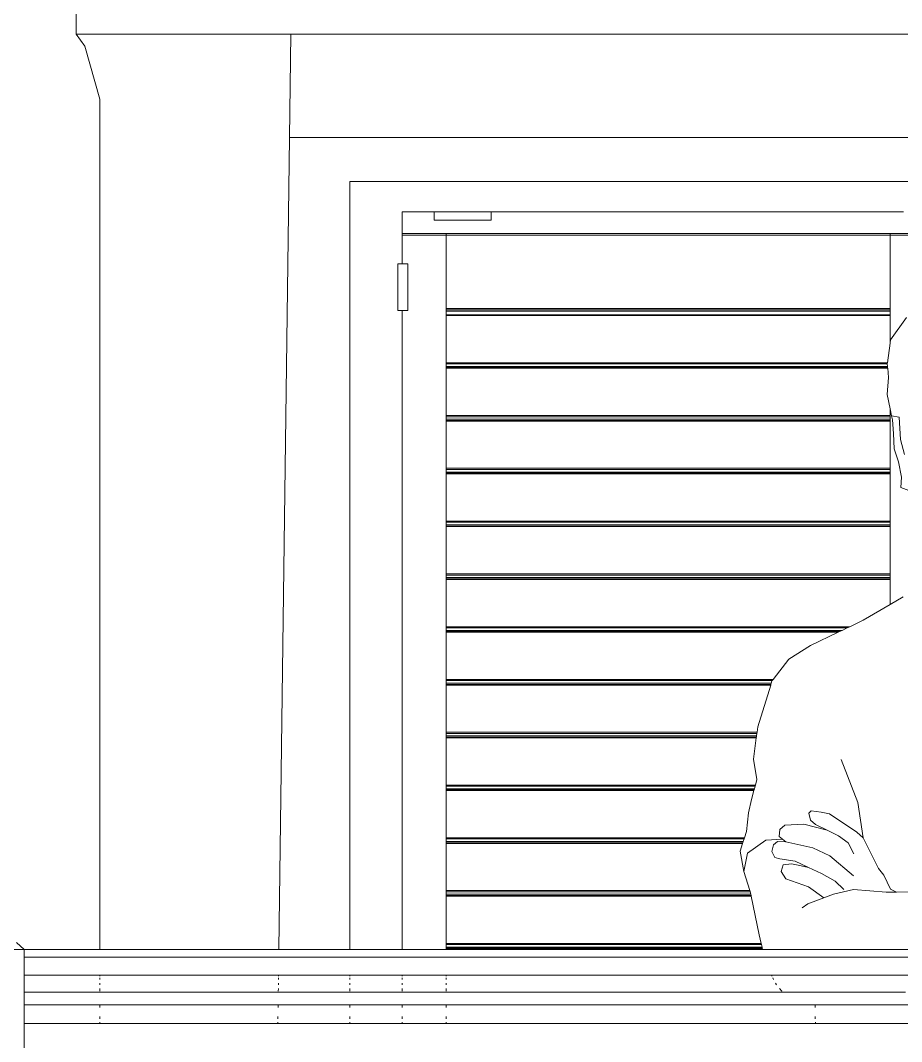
# Model space of a CAD drawing. Header units: inches. Extents: x 16.2 to 49.2, y 7.1 to 20.7.
# Drawn here: x 28.134 to 28.957, y 16.577 to 17.531 of the extents above; entities that cross this region are included whole.
import ezdxf

# ---------------------------------------------------------------- set-up
doc = ezdxf.new("R2010")
doc.units = ezdxf.units.IN
doc.header["$MEASUREMENT"] = 0
doc.layers.add('0inne_gulv', color=252, linetype='Continuous', lineweight=13)

# ---------------------------------------------------------------- blocks, each defined once
blk = doc.blocks.new('DEREK SMALL HOUSE fr')
for p, q in [((-5.53039, -0.65589), (-5.53039, -0.68171)), ((-5.53039, -0.68171), (-5.52236, -0.69268)), ((-5.53039, -0.68171), (-5.33005, -0.68171)), ((-5.33005, -0.68171), (-5.33131, -0.77817)), ((-5.33005, -0.68171), (-4.14033, -0.68171)), ((-5.52236, -0.69268), (-5.50836, -0.74236)), ((-5.50836, -0.74236), (-5.50836, -0.84878)), ((-5.33131, -0.77817), (-5.3412, -1.53596)), ((-5.33131, -0.77817), (-4.14033, -0.77817)), ((-5.27495, -0.81919), (-5.27495, -1.53596)), ((-4.18104, -0.81919), (-5.27495, -0.81919)), ((-5.22604, -0.84754), (-5.22604, -0.89612)), ((-5.1961, -0.84754), (-5.22604, -0.84754)), ((-5.14298, -0.84754), (-5.1961, -0.84754)), ((-5.1961, -0.85524), (-5.1961, -0.84754)), ((-4.75769, -0.84754), (-5.14298, -0.84754)), ((-5.14298, -0.84754), (-5.14298, -0.85524)), ((-5.50836, -1.53596), (-5.50836, -0.84878)), ((-5.14298, -0.85524), (-5.1961, -0.85524)), ((-5.18508, -0.86783), (-5.22592, -0.86783)), ((-5.22592, -0.86783), (-5.22592, -0.86924)), ((-5.18508, -0.86924), (-5.22592, -0.86924)), ((-5.22592, -0.86924), (-5.22592, -0.89612)), ((-5.18508, -0.86783), (-4.77029, -0.86783)), ((-5.18508, -0.86783), (-5.18508, -0.86924)), ((-4.77029, -0.86924), (-5.18508, -0.86924)), ((-5.18508, -0.86924), (-5.18508, -0.93757)), ((-4.72945, -0.86783), (-4.77029, -0.86783)), ((-4.77029, -0.86783), (-4.77029, -0.86924)), ((-4.77029, -0.86924), (-4.77029, -0.93757)), ((-4.74199, -0.86924), (-4.77029, -0.86924)), ((-5.23022, -0.89612), (-5.23022, -0.93954)), ((-5.23022, -0.89612), (-5.22604, -0.89612)), ((-5.22592, -0.89612), (-5.22604, -0.89612)), ((-5.22592, -0.89612), (-5.22079, -0.89612)), ((-5.22079, -0.89612), (-5.22079, -0.93954)), ((-5.22604, -0.93954), (-5.23022, -0.93954)), ((-5.22604, -0.93954), (-5.22604, -1.53596)), ((-5.22604, -0.93954), (-5.22592, -0.93954)), ((-5.22592, -0.93954), (-5.22592, -1.53596)), ((-5.22592, -0.93954), (-5.22079, -0.93954)), ((-5.18508, -0.93757), (-4.77029, -0.93757)), ((-5.18508, -0.93899), (-5.18508, -0.93757)), ((-5.18508, -0.93899), (-4.77029, -0.93899)), ((-5.18508, -0.94018), (-5.18508, -0.93899)), ((-4.77029, -0.94018), (-5.18508, -0.94018)), ((-5.18508, -0.94364), (-5.18508, -0.94018)), ((-4.77029, -0.93757), (-4.77029, -0.93899)), ((-4.77029, -0.93899), (-4.77029, -0.94018)), ((-4.77029, -0.94018), (-4.77029, -0.94364)), ((-4.77029, -0.94364), (-5.18508, -0.94364)), ((-5.18508, -0.94364), (-5.18508, -0.94426)), ((-4.77029, -0.94426), (-5.18508, -0.94426)), ((-5.18508, -0.98834), (-5.18508, -0.94426)), ((-4.77029, -0.94426), (-4.77029, -0.94364)), ((-4.77029, -0.94426), (-4.77029, -0.97004)), ((-4.75503, -0.94599), (-4.76985, -0.96694)), ((-4.77029, -0.97004), (-4.77285, -0.98834)), ((-4.76985, -0.96694), (-4.77029, -0.97004)), ((-4.77285, -0.98834), (-5.18508, -0.98834)), ((-5.18508, -0.98834), (-5.18508, -0.98944)), ((-4.77294, -0.98944), (-5.18508, -0.98944)), ((-5.18508, -0.98944), (-5.18508, -0.9918)), ((-4.77285, -0.98834), (-4.77296, -0.98917)), ((-4.77296, -0.98917), (-4.77294, -0.98944)), ((-4.77294, -0.98944), (-4.77275, -0.9918)), ((-4.77275, -0.9918), (-5.18508, -0.9918)), ((-5.18508, -0.9929), (-5.18508, -0.9918)), ((-4.77267, -0.9929), (-5.18508, -0.9929)), ((-5.18508, -0.9929), (-5.18508, -0.99352)), ((-4.77262, -0.99352), (-5.18508, -0.99352)), ((-5.18508, -1.0376), (-5.18508, -0.99352)), ((-4.77275, -0.9918), (-4.77267, -0.9929)), ((-4.77267, -0.9929), (-4.77262, -0.99352)), ((-4.77262, -0.99352), (-4.77194, -1.00195)), ((-4.77194, -1.00195), (-4.77297, -1.01795)), ((-4.77297, -1.01795), (-4.77029, -1.03133)), ((-4.77029, -1.0376), (-5.18508, -1.0376)), ((-5.18508, -1.0376), (-5.18508, -1.03871)), ((-4.77029, -1.03871), (-5.18508, -1.03871)), ((-5.18508, -1.03871), (-5.18508, -1.04107)), ((-4.77029, -1.03133), (-4.77029, -1.0376)), ((-4.77029, -1.03133), (-4.76896, -1.03794)), ((-4.77029, -1.03871), (-4.77029, -1.0376)), ((-4.77029, -1.03871), (-4.77029, -1.04107)), ((-4.76896, -1.03794), (-4.76824, -1.04154)), ((-4.76192, -1.03924), (-4.76896, -1.03794)), ((-4.77029, -1.04107), (-5.18508, -1.04107)), ((-5.18508, -1.04217), (-5.18508, -1.04107)), ((-4.77029, -1.04217), (-5.18508, -1.04217)), ((-5.18508, -1.04217), (-5.18508, -1.04279)), ((-4.77029, -1.04279), (-5.18508, -1.04279)), ((-5.18508, -1.08687), (-5.18508, -1.04279)), ((-4.77029, -1.04107), (-4.77029, -1.04217)), ((-4.77029, -1.04279), (-4.77029, -1.04217)), ((-4.77029, -1.04279), (-4.77029, -1.08687)), ((-4.76824, -1.04154), (-4.76719, -1.05432)), ((-4.76078, -1.06006), (-4.76192, -1.03924)), ((-4.76719, -1.05432), (-4.7666, -1.06874)), ((-4.75678, -1.07392), (-4.76078, -1.06006)), ((-4.7666, -1.06874), (-4.76254, -1.08091)), ((-4.76254, -1.08091), (-4.75985, -1.09508)), ((-4.77029, -1.08687), (-5.18508, -1.08687)), ((-5.18508, -1.08687), (-5.18508, -1.08797)), ((-4.77029, -1.08797), (-5.18508, -1.08797)), ((-5.18508, -1.08797), (-5.18508, -1.09033)), ((-4.77029, -1.09033), (-5.18508, -1.09033)), ((-5.18508, -1.09144), (-5.18508, -1.09033)), ((-4.77029, -1.09144), (-5.18508, -1.09144)), ((-5.18508, -1.09144), (-5.18508, -1.09205)), ((-4.77029, -1.09205), (-5.18508, -1.09205)), ((-5.18508, -1.13613), (-5.18508, -1.09205)), ((-4.77029, -1.08797), (-4.77029, -1.08687)), ((-4.77029, -1.08797), (-4.77029, -1.09033)), ((-4.77029, -1.09033), (-4.77029, -1.09144)), ((-4.77029, -1.09205), (-4.77029, -1.09144)), ((-4.77029, -1.09205), (-4.77029, -1.13613)), ((-4.75985, -1.09508), (-4.76027, -1.10469)), ((-4.76027, -1.10469), (-4.75281, -1.10762)), ((-4.77029, -1.13613), (-5.18508, -1.13613)), ((-5.18508, -1.13613), (-5.18508, -1.13724)), ((-4.77029, -1.13724), (-5.18508, -1.13724)), ((-5.18508, -1.13724), (-5.18508, -1.1396)), ((-4.77029, -1.1396), (-5.18508, -1.1396)), ((-5.18508, -1.1407), (-5.18508, -1.1396)), ((-4.77029, -1.1407), (-5.18508, -1.1407)), ((-5.18508, -1.1407), (-5.18508, -1.14132)), ((-4.77029, -1.14132), (-5.18508, -1.14132)), ((-5.18508, -1.1854), (-5.18508, -1.14132)), ((-4.77029, -1.13724), (-4.77029, -1.13613)), ((-4.77029, -1.13724), (-4.77029, -1.1396)), ((-4.77029, -1.1396), (-4.77029, -1.1407)), ((-4.77029, -1.14132), (-4.77029, -1.1407)), ((-4.77029, -1.14132), (-4.77029, -1.1854)), ((-4.77029, -1.1854), (-5.18508, -1.1854)), ((-5.18508, -1.1854), (-5.18508, -1.1865)), ((-4.77029, -1.1865), (-5.18508, -1.1865)), ((-5.18508, -1.18886), (-5.18508, -1.1865)), ((-4.77029, -1.18886), (-5.18508, -1.18886)), ((-5.18508, -1.18997), (-5.18508, -1.18886)), ((-4.77029, -1.18997), (-5.18508, -1.18997)), ((-5.18508, -1.18997), (-5.18508, -1.19058)), ((-4.77029, -1.19058), (-5.18508, -1.19058)), ((-5.18508, -1.23466), (-5.18508, -1.19058)), ((-4.77029, -1.1865), (-4.77029, -1.1854)), ((-4.77029, -1.18886), (-4.77029, -1.1865)), ((-4.77029, -1.18886), (-4.77029, -1.18997)), ((-4.77029, -1.19058), (-4.77029, -1.18997)), ((-4.77029, -1.19058), (-4.77029, -1.21397)), ((-4.75809, -1.20686), (-4.77029, -1.21397)), ((-4.77029, -1.21397), (-4.79549, -1.22865)), ((-4.79549, -1.22865), (-4.808, -1.23466)), ((-4.808, -1.23466), (-5.18508, -1.23466)), ((-5.18508, -1.23466), (-5.18508, -1.23577)), ((-4.81029, -1.23577), (-5.18508, -1.23577)), ((-5.18508, -1.23813), (-5.18508, -1.23577)), ((-4.81519, -1.23813), (-5.18508, -1.23813)), ((-5.18508, -1.23923), (-5.18508, -1.23813)), ((-4.81519, -1.23813), (-4.81749, -1.23923)), ((-4.81029, -1.23577), (-4.81519, -1.23813)), ((-4.808, -1.23466), (-4.81029, -1.23577)), ((-4.81749, -1.23923), (-5.18508, -1.23923)), ((-5.18508, -1.23923), (-5.18508, -1.23985)), ((-4.81877, -1.23985), (-5.18508, -1.23985)), ((-5.18508, -1.28393), (-5.18508, -1.23985)), ((-4.81877, -1.23985), (-4.84462, -1.25229)), ((-4.81749, -1.23923), (-4.81877, -1.23985)), ((-4.84462, -1.25229), (-4.86505, -1.26497)), ((-4.86505, -1.26497), (-4.87957, -1.28393)), ((-4.87957, -1.28393), (-5.18508, -1.28393)), ((-5.18508, -1.28393), (-5.18508, -1.28504)), ((-4.88041, -1.28504), (-5.18508, -1.28504)), ((-5.18508, -1.28739), (-5.18508, -1.28504)), ((-4.88065, -1.28534), (-4.88129, -1.28739)), ((-4.88041, -1.28504), (-4.88065, -1.28534)), ((-4.87957, -1.28393), (-4.88041, -1.28504)), ((-4.88129, -1.28739), (-5.18508, -1.28739)), ((-5.18508, -1.2885), (-5.18508, -1.28739)), ((-4.88163, -1.2885), (-5.18508, -1.2885)), ((-5.18508, -1.2885), (-5.18508, -1.28911)), ((-4.88182, -1.28911), (-5.18508, -1.28911)), ((-5.18508, -1.3332), (-5.18508, -1.28911)), ((-4.88182, -1.28911), (-4.894, -1.3282)), ((-4.88163, -1.2885), (-4.88182, -1.28911)), ((-4.88129, -1.28739), (-4.88163, -1.2885)), ((-4.89465, -1.3332), (-5.18508, -1.3332)), ((-5.18508, -1.3332), (-5.18508, -1.3343)), ((-4.8948, -1.3343), (-5.18508, -1.3343)), ((-5.18508, -1.33666), (-5.18508, -1.3343)), ((-4.8948, -1.3343), (-4.89511, -1.33666)), ((-4.89465, -1.3332), (-4.8948, -1.3343)), ((-4.894, -1.3282), (-4.89465, -1.3332)), ((-4.89511, -1.33666), (-5.18508, -1.33666)), ((-5.18508, -1.33776), (-5.18508, -1.33666)), ((-4.89525, -1.33776), (-5.18508, -1.33776)), ((-5.18508, -1.33776), (-5.18508, -1.33838)), ((-4.89533, -1.33838), (-5.18508, -1.33838)), ((-5.18508, -1.38246), (-5.18508, -1.33838)), ((-4.89533, -1.33838), (-4.89795, -1.35841)), ((-4.89525, -1.33776), (-4.89533, -1.33838)), ((-4.89511, -1.33666), (-4.89525, -1.33776)), ((-4.89795, -1.35841), (-4.89475, -1.37738)), ((-4.81605, -1.35855), (-4.80039, -1.39891)), ((-4.89475, -1.37738), (-4.89613, -1.38246)), ((-4.89613, -1.38246), (-5.18508, -1.38246)), ((-5.18508, -1.38246), (-5.18508, -1.38357)), ((-4.89643, -1.38357), (-5.18508, -1.38357)), ((-5.18508, -1.38592), (-5.18508, -1.38357)), ((-4.89707, -1.38592), (-5.18508, -1.38592)), ((-5.18508, -1.38703), (-5.18508, -1.38592)), ((-4.89737, -1.38703), (-5.18508, -1.38703)), ((-5.18508, -1.38703), (-5.18508, -1.38764)), ((-4.89754, -1.38764), (-5.18508, -1.38764)), ((-5.18508, -1.43173), (-5.18508, -1.38764)), ((-4.89754, -1.38764), (-4.8998, -1.39595)), ((-4.89737, -1.38703), (-4.89754, -1.38764)), ((-4.89707, -1.38592), (-4.89737, -1.38703)), ((-4.89643, -1.38357), (-4.89707, -1.38592)), ((-4.89613, -1.38246), (-4.89643, -1.38357)), ((-4.8998, -1.39595), (-4.90262, -1.40846)), ((-4.80039, -1.39891), (-4.7955, -1.43178)), ((-4.90262, -1.40846), (-4.90461, -1.42599)), ((-4.84415, -1.40648), (-4.84628, -1.40888)), ((-4.84628, -1.40888), (-4.84481, -1.41512)), ((-4.8346, -1.40771), (-4.84415, -1.40648)), ((-4.82679, -1.40947), (-4.8346, -1.40771)), ((-4.8015, -1.42646), (-4.82679, -1.40947)), ((-4.86855, -1.41982), (-4.87333, -1.42411)), ((-4.85093, -1.41898), (-4.86855, -1.41982)), ((-4.82921, -1.42464), (-4.85093, -1.41898)), ((-4.84481, -1.41512), (-4.84004, -1.41941)), ((-4.84004, -1.41941), (-4.82921, -1.42464)), ((-4.90461, -1.42599), (-4.90643, -1.43173)), ((-4.87333, -1.42411), (-4.87385, -1.4305)), ((-4.82921, -1.42464), (-4.81839, -1.42988)), ((-4.8015, -1.42646), (-4.7955, -1.43178)), ((-4.90643, -1.43173), (-5.18508, -1.43173)), ((-5.18508, -1.43173), (-5.18508, -1.43283)), ((-4.90678, -1.43283), (-5.18508, -1.43283)), ((-5.18508, -1.43519), (-5.18508, -1.43283)), ((-4.90752, -1.43519), (-5.18508, -1.43519)), ((-5.18508, -1.43629), (-5.18508, -1.43519)), ((-4.90787, -1.43629), (-5.18508, -1.43629)), ((-5.18508, -1.43629), (-5.18508, -1.43691)), ((-4.90807, -1.43691), (-5.18508, -1.43691)), ((-5.18508, -1.48099), (-5.18508, -1.43691)), ((-4.90807, -1.43691), (-4.91042, -1.44433)), ((-4.90787, -1.43629), (-4.90807, -1.43691)), ((-4.90752, -1.43519), (-4.90787, -1.43629)), ((-4.90678, -1.43283), (-4.90752, -1.43519)), ((-4.90643, -1.43173), (-4.90678, -1.43283)), ((-4.90339, -1.44596), (-4.88628, -1.43405)), ((-4.88628, -1.43405), (-4.87072, -1.433)), ((-4.87918, -1.43828), (-4.88094, -1.44445)), ((-4.87559, -1.43507), (-4.87918, -1.43828)), ((-4.86759, -1.43551), (-4.87559, -1.43507)), ((-4.87385, -1.4305), (-4.87072, -1.433)), ((-4.87072, -1.433), (-4.86759, -1.43551)), ((-4.86759, -1.43551), (-4.84255, -1.4411)), ((-4.81839, -1.42988), (-4.80937, -1.43656)), ((-4.80937, -1.43656), (-4.80437, -1.44661)), ((-4.78119, -1.46048), (-4.7955, -1.43178)), ((-4.91042, -1.44433), (-4.90689, -1.46325)), ((-4.90689, -1.46325), (-4.90339, -1.44596)), ((-4.88094, -1.44445), (-4.87794, -1.45011)), ((-4.84255, -1.4411), (-4.82651, -1.44843)), ((-4.82651, -1.44843), (-4.80458, -1.46719)), ((-4.87794, -1.45011), (-4.87332, -1.45145)), ((-4.87332, -1.45145), (-4.85905, -1.45364)), ((-4.87035, -1.45704), (-4.87219, -1.46318)), ((-4.86239, -1.4561), (-4.87035, -1.45704)), ((-4.85611, -1.45739), (-4.86239, -1.4561)), ((-4.85905, -1.45364), (-4.8467, -1.45939)), ((-4.8467, -1.45939), (-4.85611, -1.45739)), ((-4.90689, -1.46325), (-4.90124, -1.48099)), ((-4.87219, -1.46318), (-4.86782, -1.4699)), ((-4.8467, -1.45939), (-4.83435, -1.46515)), ((-4.83435, -1.46515), (-4.8218, -1.47228)), ((-4.77605, -1.46663), (-4.78119, -1.46048)), ((-4.77007, -1.47976), (-4.77605, -1.46663)), ((-4.86782, -1.4699), (-4.84669, -1.47748)), ((-4.8218, -1.47228), (-4.81371, -1.48006)), ((-4.90124, -1.48099), (-5.18508, -1.48099)), ((-5.18508, -1.48099), (-5.18508, -1.4821)), ((-4.90095, -1.4821), (-5.18508, -1.4821)), ((-5.18508, -1.48445), (-5.18508, -1.4821)), ((-4.90046, -1.48445), (-5.18508, -1.48445)), ((-5.18508, -1.48556), (-5.18508, -1.48445)), ((-4.90023, -1.48556), (-5.18508, -1.48556)), ((-5.18508, -1.48556), (-5.18508, -1.48617)), ((-4.9001, -1.48617), (-5.18508, -1.48617)), ((-5.18508, -1.53026), (-5.18508, -1.48617)), ((-4.90124, -1.48099), (-4.90105, -1.48158)), ((-4.90105, -1.48158), (-4.90095, -1.4821)), ((-4.90095, -1.4821), (-4.90046, -1.48445)), ((-4.90046, -1.48445), (-4.90023, -1.48556)), ((-4.90023, -1.48556), (-4.9001, -1.48617)), ((-4.9001, -1.48617), (-4.89257, -1.52239)), ((-4.84669, -1.47748), (-4.8322, -1.48766)), ((-4.82322, -1.48428), (-4.8322, -1.48766)), ((-4.82322, -1.48428), (-4.80444, -1.48009)), ((-4.77409, -1.48263), (-4.80444, -1.48009)), ((-4.76428, -1.48251), (-4.77409, -1.48263)), ((-4.76428, -1.48251), (-4.77007, -1.47976)), ((-4.74363, -1.48225), (-4.76428, -1.48251)), ((-4.84723, -1.49332), (-4.85237, -1.49716)), ((-4.8322, -1.48766), (-4.84723, -1.49332)), ((-4.89257, -1.52239), (-4.89075, -1.53026)), ((-5.57894, -1.53596), (-5.58626, -1.52946)), ((-4.89075, -1.53026), (-5.18508, -1.53026)), ((-5.18508, -1.53026), (-5.18508, -1.53136)), ((-4.89049, -1.53136), (-5.18508, -1.53136)), ((-5.18508, -1.53372), (-5.18508, -1.53136)), ((-4.88994, -1.53372), (-5.18508, -1.53372)), ((-5.18508, -1.53482), (-5.18508, -1.53372)), ((-4.89075, -1.53026), (-4.89049, -1.53136)), ((-4.89049, -1.53136), (-4.88994, -1.53372)), ((-4.88994, -1.53372), (-4.88969, -1.53482)), ((-5.66659, -1.53596), (-5.57894, -1.53596)), ((-5.57894, -1.54317), (-5.57894, -1.53596)), ((-5.57894, -1.53596), (-5.50836, -1.53596)), ((-5.57894, -1.55988), (-5.57894, -1.54317)), ((-5.57894, -1.54317), (-3.66941, -1.54317)), ((-5.50836, -1.53596), (-5.3412, -1.53596)), ((-5.3412, -1.53596), (-5.27495, -1.53596)), ((-5.27495, -1.53596), (-5.22604, -1.53596)), ((-5.22604, -1.53596), (-5.22592, -1.53596)), ((-5.22592, -1.53596), (-5.18508, -1.53596)), ((-4.88969, -1.53482), (-5.18508, -1.53482)), ((-5.18508, -1.53482), (-5.18508, -1.53544)), ((-4.88954, -1.53544), (-5.18508, -1.53544)), ((-5.18508, -1.53596), (-5.18508, -1.53544)), ((-5.18508, -1.53596), (-4.88942, -1.53596)), ((-4.88969, -1.53482), (-4.88954, -1.53544)), ((-4.88954, -1.53544), (-4.88942, -1.53596)), ((-4.88942, -1.53596), (-4.66461, -1.53596)), ((-5.57894, -1.55988), (-5.50836, -1.55988)), ((-5.57894, -1.55988), (-5.57894, -1.57586)), ((-5.50836, -1.56095), (-5.50836, -1.55988)), ((-5.50836, -1.55988), (-5.34151, -1.55988)), ((-5.50836, -1.56386), (-5.50836, -1.5623)), ((-5.34154, -1.5623), (-5.34156, -1.56386)), ((-5.34151, -1.55988), (-5.34153, -1.56095)), ((-5.34151, -1.55988), (-5.27495, -1.55988)), ((-5.27495, -1.55988), (-5.27495, -1.56095)), ((-5.27495, -1.55988), (-5.22604, -1.55988)), ((-5.27495, -1.5623), (-5.27495, -1.56386)), ((-5.22604, -1.55988), (-5.22604, -1.56095)), ((-5.22604, -1.55988), (-5.22592, -1.55988)), ((-5.22604, -1.5623), (-5.22604, -1.56386)), ((-5.22592, -1.55988), (-5.22592, -1.56095)), ((-5.22592, -1.55988), (-5.18508, -1.55988)), ((-5.22592, -1.5623), (-5.22592, -1.56386)), ((-5.18508, -1.56095), (-5.18508, -1.55988)), ((-5.18508, -1.55988), (-4.88125, -1.55988)), ((-5.18508, -1.56386), (-5.18508, -1.5623)), ((-4.88125, -1.55988), (-4.8807, -1.56095)), ((-4.88125, -1.55988), (-4.71806, -1.55988)), ((-4.88001, -1.5623), (-4.87921, -1.56386)), ((-5.50836, -1.56911), (-5.50836, -1.56734)), ((-5.50836, -1.57474), (-5.50836, -1.57235)), ((-5.34167, -1.57235), (-5.34171, -1.57474)), ((-5.34161, -1.56734), (-5.34163, -1.56911)), ((-5.27495, -1.56734), (-5.27495, -1.56911)), ((-5.27495, -1.57235), (-5.27495, -1.57474)), ((-5.22604, -1.56734), (-5.22604, -1.56911)), ((-5.22604, -1.57235), (-5.22604, -1.57474)), ((-5.22592, -1.56734), (-5.22592, -1.56911)), ((-5.22592, -1.57235), (-5.22592, -1.57474)), ((-5.18508, -1.56911), (-5.18508, -1.56734)), ((-5.18508, -1.57474), (-5.18508, -1.57235)), ((-4.87743, -1.56734), (-4.87655, -1.56906)), ((-4.87655, -1.56906), (-4.8765, -1.56911)), ((-4.87358, -1.57235), (-4.87144, -1.57474)), ((-5.57894, -1.58755), (-5.57894, -1.57586)), ((-5.57894, -1.57586), (-5.50836, -1.57586)), ((-5.50836, -1.57586), (-5.50836, -1.57547)), ((-5.50836, -1.57586), (-5.34172, -1.57586)), ((-5.34171, -1.57547), (-5.34172, -1.57586)), ((-5.34172, -1.57586), (-5.27495, -1.57586)), ((-5.27495, -1.57547), (-5.27495, -1.57586)), ((-5.27495, -1.57586), (-5.22604, -1.57586)), ((-5.22604, -1.57547), (-5.22604, -1.57586)), ((-5.22604, -1.57586), (-5.22592, -1.57586)), ((-5.22592, -1.57547), (-5.22592, -1.57586)), ((-5.22592, -1.57586), (-5.18508, -1.57586)), ((-5.18508, -1.57586), (-5.18508, -1.57547)), ((-5.18508, -1.57586), (-4.87043, -1.57586)), ((-4.87078, -1.57547), (-4.87043, -1.57586)), ((-4.87043, -1.57586), (-4.75583, -1.57586)), ((-5.57894, -1.58755), (-3.66941, -1.58755)), ((-5.57894, -1.58755), (-5.57894, -1.60499)), ((-5.50836, -1.5901), (-5.50836, -1.58785)), ((-5.34188, -1.58785), (-5.34191, -1.5901)), ((-5.27495, -1.58785), (-5.27495, -1.5901)), ((-5.22604, -1.58785), (-5.22604, -1.5901)), ((-5.22592, -1.58785), (-5.22592, -1.5901)), ((-5.18508, -1.5901), (-5.18508, -1.58785)), ((-4.84035, -1.58785), (-4.84032, -1.5901)), ((-5.50836, -1.60063), (-5.50836, -1.59852)), ((-5.34202, -1.59852), (-5.34204, -1.60063)), ((-5.27495, -1.59852), (-5.27495, -1.60063)), ((-5.22604, -1.59852), (-5.22604, -1.60063)), ((-5.22592, -1.59852), (-5.22592, -1.60063)), ((-5.18508, -1.60063), (-5.18508, -1.59852)), ((-4.84023, -1.59852), (-4.8402, -1.60063)), ((-5.57894, -1.63888), (-5.57894, -1.60499)), ((-5.57894, -1.60499), (-5.50836, -1.60499)), ((-5.50836, -1.60499), (-5.50836, -1.60382)), ((-5.50836, -1.60499), (-5.3421, -1.60499)), ((-5.34208, -1.60382), (-5.3421, -1.60499)), ((-5.3421, -1.60499), (-5.27495, -1.60499)), ((-5.27495, -1.60382), (-5.27495, -1.60499)), ((-5.27495, -1.60499), (-5.22604, -1.60499)), ((-5.22604, -1.60382), (-5.22604, -1.60499)), ((-5.22604, -1.60499), (-5.22592, -1.60499)), ((-5.22592, -1.60382), (-5.22592, -1.60499)), ((-5.22592, -1.60499), (-5.18508, -1.60499)), ((-5.18508, -1.60499), (-5.18508, -1.60382)), ((-5.18508, -1.60499), (-4.84015, -1.60499)), ((-4.84016, -1.60382), (-4.84015, -1.60499)), ((-4.84015, -1.60499), (-4.67106, -1.60499))]:
    blk.add_line(p, q)

msp = doc.modelspace()

# ---------------------------------------------------------------- block references
at = {"layer": '0inne_gulv'}
msp.add_blockref('DEREK SMALL HOUSE fr', (33.7165, 18.19939), dxfattribs=at)

doc.saveas('drawing.dxf')
